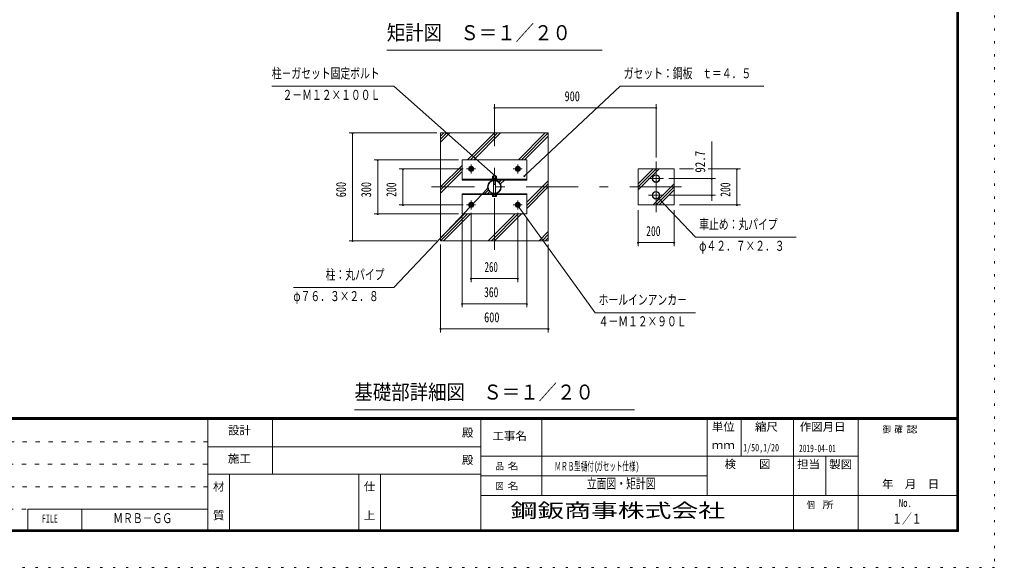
# Model space of a CAD drawing. Units: millimetres, scale not verified, with parts at other scales. Extents: x -23448 to 23452, y -10500 to 10500.
# Drawn here: x 9878 to 23452, y -10500 to -2876 of the extents above; entities that cross this region are included whole.
import ezdxf
from ezdxf.enums import TextEntityAlignment as Align

# ---------------------------------------------------------------- set-up
doc = ezdxf.new("R2010")
doc.units = ezdxf.units.MM
doc.header["$LTSCALE"] = 60
for name, pattern in [('USER1', [3, 1, -2]), ('USER3', [24, 12, -5, 2, -5]), ('USER4', [3, 0.5, -2.5])]:
    doc.linetypes.add(name, pattern=pattern)
doc.layers.add('0-1_0-F', color=7, linetype='Continuous')
for name, color, linetype, lineweight in [('0-6_2-0BOLD', 7, 'Continuous', 18), ('0-8_2-2CENTER', 3, 'USER3', 18), ('0-9_2-4THIN', 4, 'Continuous', 18), ('0-A_2-5DIM', 3, 'Continuous', 18), ('0-B_2-6HATCH', 2, 'Continuous', 18), ('0-C_F-F', 5, 'Continuous', 18), ('0-D_F-E_J_ADD', 5, 'USER4', 18)]:
    doc.layers.add(name, color=color, linetype=linetype, lineweight=lineweight)
doc.styles.add('ＭＳ ゴシック', font='')
doc.styles.get('ＭＳ ゴシック').set_extended_font_data('MS Gothic')

msp = doc.modelspace()

# ---------------------------------------------------------------- linework, layer by layer
at = {"layer": '0-6_2-0BOLD'}
for p, q in [((16040.47, -5098.44), (16940.46, -5098.44)), ((16459.21, -5090.44), (16459.21, -5098.44)), ((16459.96, -5082.94), (16459.96, -5090.44)), ((16475.46, -5057.94), (16475.46, -5049.69)), ((16475.46, -5117.97), (16475.46, -5292.16)), ((16476.03, -5082.94), (16476.03, -5060.47)), ((16482.97, -5090.44), (16490.46, -5082.94)), ((16497.96, -5082.94), (16490.46, -5090.44)), ((16504.9, -5082.94), (16504.9, -5060.47)), ((16505.47, -5057.94), (16505.47, -5049.69)), ((16505.47, -5292.16), (16505.47, -5117.97)), ((16519.33, -5060.47), (16519.33, -5082.94)), ((16505.47, -5169.7), (16475.46, -5169.7)), ((16940.46, -5311.69), (16040.47, -5311.69)), ((16476.03, -5319.69), (16476.03, -5337.17)), ((16504.9, -5337.17), (16504.9, -5319.69)), ((16521.71, -5319.69), (16521.71, -5311.69))]:
    msp.add_line(p, q, dxfattribs=at)
for points in [[(17240.46, -5955.07), (17240.46, -4455.07), (15740.46, -4455.07), (15740.46, -5955.07)], [(16040.47, -5109.69), (16940.46, -5109.69), (16940.46, -4829.69), (16040.47, -4829.69)], [(16190.46, -4969.5), (16190.46, -4940.63), (16165.46, -4926.2), (16140.47, -4940.63), (16140.47, -4969.5), (16165.47, -4983.94)], [(16840.46, -4969.5), (16840.46, -4940.63), (16815.46, -4926.2), (16790.46, -4940.63), (16790.46, -4969.5), (16815.47, -4983.94)], [(18490.46, -5455.07), (18990.46, -5455.07), (18990.46, -4955.07), (18490.46, -4955.07)], [(16505.46, -5049.69), (16475.46, -5049.69), (16480.47, -5044.69), (16500.46, -5044.69)], [(16940.46, -5580.44), (16940.46, -5300.44), (16040.47, -5300.44), (16040.47, -5580.44)], [(16190.46, -5440.63), (16165.47, -5426.2), (16140.47, -5440.63), (16140.47, -5469.5), (16165.46, -5483.94), (16190.46, -5469.5)], [(16840.46, -5469.5), (16815.46, -5483.94), (16790.46, -5469.5), (16790.46, -5440.63), (16815.47, -5426.2), (16840.46, -5440.63)]]:
    msp.add_lwpolyline(points, close=True, dxfattribs=at)
for points in [[(16459.21, -5090.44), (16521.71, -5090.44), (16521.71, -5098.44)], [(16520.96, -5090.44), (16520.96, -5082.94), (16459.96, -5082.94)], [(16519.33, -5060.47), (16514.96, -5057.94), (16465.96, -5057.94), (16461.6, -5060.47), (16461.6, -5082.94)], [(16521.71, -5319.69), (16459.21, -5319.69), (16459.21, -5311.69)], [(16461.6, -5319.69), (16461.6, -5337.17), (16465.96, -5339.69)], [(16465.96, -5339.69), (16514.96, -5339.69), (16519.33, -5337.17), (16519.33, -5319.69)]]:
    msp.add_lwpolyline(points, dxfattribs=at)
for centre, radius in [((16165.46, -4955.07), 36.25), ((16165.46, -4955.07), 24.5), ((16165.46, -4955.07), 11), ((16815.46, -4955.07), 36.25), ((16815.46, -4955.07), 24.5), ((16815.46, -4955.07), 11), ((16490.46, -5205.07), 95.38), ((16490.46, -5205.07), 88.38), ((18740.46, -5089.19), 53.38), ((18740.46, -5089.19), 47.62), ((18740.46, -5320.94), 53.38), ((18740.46, -5320.94), 47.62), ((16165.46, -5455.07), 36.25), ((16815.46, -5455.07), 36.25), ((16165.46, -5455.07), 24.5), ((16165.46, -5455.07), 11), ((16815.46, -5455.07), 24.5), ((16815.46, -5455.07), 11)]:
    msp.add_circle(centre, radius, dxfattribs=at)
for centre, radius, start, end in [((16468.81, -5069.52), 11.58, 51.45377, 90), ((16490.46, -5100.49), 42.55, 70.16867, 109.82912), ((16512.12, -5069.53), 11.59, 90, 128.53143), ((16468.81, -5328.11), 11.58, 270, 308.54623), ((16490.46, -5297.14), 42.55, 250.17088, 289.83133), ((16512.12, -5328.11), 11.59, 231.46857, 270)]:
    msp.add_arc(centre, radius, start, end, dxfattribs=at)
at = {"layer": '0-8_2-2CENTER'}
for p, q in [((16490.46, -6080.07), (16490.46, -4330.07)), ((18740.46, -4851.52), (18740.46, -5558.62)), ((16102.96, -4955.07), (16227.97, -4955.07)), ((16165.46, -4892.57), (16165.46, -5017.57)), ((16877.96, -4955.07), (16752.96, -4955.07)), ((16815.46, -4892.57), (16815.46, -5017.57)), ((18843.83, -5089.19), (18637.08, -5089.19)), ((19094.01, -5205.07), (15615.46, -5205.07)), ((16165.46, -5517.57), (16165.46, -5392.57)), ((16815.46, -5392.57), (16815.46, -5517.57)), ((18637.08, -5320.94), (18843.83, -5320.94)), ((16102.96, -5455.07), (16227.97, -5455.07)), ((16752.96, -5455.07), (16877.96, -5455.07))]:
    msp.add_line(p, q, dxfattribs=at)
at = {"layer": '0-9_2-4THIN'}
for p, q in [((16479.46, -5045.69), (16479.46, -5057.94)), ((16501.47, -5057.94), (16501.47, -5045.69))]:
    msp.add_line(p, q, dxfattribs=at)
for points in [[(16475.46, -5176.62), (16479.46, -5169.7), (16479.46, -5117.38)], [(16501.47, -5117.38), (16501.47, -5169.7), (16505.47, -5176.62)]]:
    msp.add_lwpolyline(points, dxfattribs=at)
for centre in [(16165.46, -4955.07), (16815.46, -4955.07), (16165.46, -5455.07), (16815.46, -5455.07)]:
    msp.add_circle(centre, 15, dxfattribs=at)
at = {"layer": '0-A_2-5DIM'}
for p, q in [((14990.46, -3305.07), (17990.46, -3305.07)), ((18240.47, -3805.07), (16908.1, -5051.23)), ((18240.47, -3805.07), (20240.47, -3805.07)), ((16490.46, -4455.07), (16490.46, -4055.07)), ((18740.46, -4055.07), (18740.46, -4795.31)), ((16500.46, -4105.07), (16480.46, -4105.07)), ((16490.46, -4105.07), (18740.46, -4105.07)), ((18750.46, -4105.07), (18730.46, -4105.07)), ((14465.46, -4455.07), (15690.46, -4455.07)), ((14525.46, -4455.07), (14505.46, -4455.07)), ((14515.46, -5955.07), (14515.46, -4455.07)), ((19515.46, -5397.28), (19515.46, -4574.19)), ((15990.46, -4830.07), (14815.46, -4830.07)), ((14875.46, -4830.07), (14855.46, -4830.07)), ((14865.46, -4830.07), (14865.46, -5580.07)), ((15165.46, -4955.07), (16052.96, -4955.07)), ((15225.46, -4955.07), (15205.46, -4955.07)), ((15215.46, -5455.07), (15215.46, -4955.07)), ((19065.46, -4955.07), (19262.56, -4955.07)), ((19465.46, -4955.07), (19915.46, -4955.07)), ((19875.46, -4955.07), (19855.46, -4955.07)), ((19865.46, -4955.07), (19865.46, -5455.07)), ((16522.38, -5064.6), (16502.38, -5064.6)), ((16918.1, -5051.23), (16898.1, -5051.23)), ((19565.46, -5089.19), (18918.83, -5089.19)), ((19525.46, -5089.19), (19505.46, -5089.19)), ((16409.12, -5222.74), (16389.12, -5222.74)), ((18783.03, -5360.51), (18763.03, -5360.51)), ((18773.04, -5360.51), (19290.46, -5905.07)), ((18918.83, -5320.94), (19565.46, -5320.94)), ((19525.46, -5320.94), (19505.46, -5320.94)), ((16052.96, -5455.07), (15165.46, -5455.07)), ((15225.46, -5455.07), (15205.46, -5455.07)), ((16832.08, -5474.8), (16812.08, -5474.8)), ((18490.46, -6030.07), (18490.46, -5530.07)), ((18990.46, -5530.07), (18990.46, -6030.07)), ((19915.46, -5455.07), (19065.46, -5455.07)), ((19875.46, -5455.07), (19855.46, -5455.07)), ((14815.46, -5580.07), (15990.46, -5580.07)), ((14875.46, -5580.07), (14855.46, -5580.07)), ((16040.47, -5630.44), (16040.47, -6880.07)), ((16165.46, -6530.07), (16165.46, -5567.57)), ((16815.46, -5567.57), (16815.46, -6530.07)), ((16940.46, -6880.07), (16940.46, -5630.44)), ((14465.46, -5955.07), (15690.46, -5955.07)), ((14525.46, -5955.07), (14505.46, -5955.07)), ((19290.46, -5905.07), (20690.46, -5905.07)), ((15740.46, -6005.07), (15740.46, -7230.07)), ((17240.46, -7230.07), (17240.46, -6005.07)), ((18500.46, -5980.07), (18480.46, -5980.07)), ((18990.46, -5980.07), (18490.46, -5980.07)), ((19000.46, -5980.07), (18980.46, -5980.07)), ((16175.46, -6480.07), (16155.46, -6480.07)), ((16815.46, -6480.07), (16165.46, -6480.07)), ((16825.46, -6480.07), (16805.46, -6480.07)), ((16050.46, -6830.07), (16030.46, -6830.07)), ((16040.47, -6830.07), (16940.46, -6830.07)), ((16950.46, -6830.07), (16930.46, -6830.07)), ((15750.46, -7180.07), (15730.46, -7180.07)), ((15740.46, -7180.07), (17240.46, -7180.07)), ((17250.46, -7180.07), (17230.46, -7180.07)), ((18440.46, -8305.07), (14540.46, -8305.07))]:
    msp.add_line(p, q, dxfattribs=at)
for points in [[(16512.38, -5064.6), (15090.46, -3805.07), (13390.46, -3805.07)], [(16399.12, -5222.74), (15090.46, -6605.07), (13690.46, -6605.07)], [(16822.08, -5474.8), (17890.46, -6955.07), (19290.47, -6955.07)]]:
    msp.add_lwpolyline(points, dxfattribs=at)
for centre in [(16490.46, -4105.07), (18740.46, -4105.07), (14515.46, -4455.07), (14865.46, -4830.07), (15215.46, -4955.07), (19865.46, -4955.07), (16512.38, -5064.6), (16908.1, -5051.23), (19515.46, -5089.19), (16399.12, -5222.74), (18773.03, -5360.51), (19515.46, -5320.94), (15215.46, -5455.07), (16822.08, -5474.8), (19865.46, -5455.07), (14865.46, -5580.07), (14515.46, -5955.07), (18490.46, -5980.07), (18990.46, -5980.07), (16165.46, -6480.07), (16815.46, -6480.07), (16040.46, -6830.07), (16940.46, -6830.07), (15740.46, -7180.07), (17240.46, -7180.07)]:
    msp.add_arc(centre, 10, 180, 0, dxfattribs=at)
at = {"layer": '0-B_2-6HATCH'}
for p, q in [((15740.46, -4583.28), (15868.68, -4455.07)), ((15826.25, -4455.07), (15740.46, -4540.86)), ((15740.46, -4498.43), (15783.82, -4455.07)), ((16116.31, -4829.69), (16490.93, -4455.07)), ((16533.36, -4455.07), (16158.73, -4829.69)), ((16201.16, -4829.69), (16575.78, -4455.07)), ((17198.04, -4455.07), (16823.41, -4829.69)), ((16865.84, -4829.69), (17240.46, -4455.07)), ((17240.46, -4497.49), (16908.27, -4829.69)), ((15740.46, -5205.53), (16040.47, -4905.54)), ((16040.47, -4947.96), (15740.46, -5247.96)), ((15740.46, -5290.39), (16040.47, -4990.39)), ((18490.46, -5247.5), (18782.89, -4955.07)), ((18740.46, -4955.07), (18490.46, -5205.07)), ((18490.46, -5162.64), (18698.03, -4955.07)), ((16543.41, -5109.69), (16533.27, -5119.84)), ((16557.91, -5137.63), (16585.84, -5109.69)), ((16628.27, -5109.69), (16575.69, -5162.27)), ((16940.46, -5419.75), (17240.46, -5119.75)), ((16405.23, -5247.87), (16352.66, -5300.44)), ((16395.09, -5300.44), (16423.02, -5272.51)), ((16447.66, -5290.3), (16437.52, -5300.44)), ((17240.46, -5162.18), (16940.46, -5462.17)), ((16940.46, -5504.6), (17240.46, -5204.6)), ((18990.46, -5162.64), (18698.03, -5455.07)), ((18740.46, -5455.07), (18990.46, -5205.07)), ((18990.46, -5247.5), (18782.89, -5455.07)), ((15740.46, -5955.07), (16115.09, -5580.44)), ((16072.66, -5580.44), (15740.46, -5912.64)), ((16157.51, -5580.44), (15782.89, -5955.07)), ((16405.15, -5955.07), (16779.77, -5580.44)), ((16822.2, -5580.44), (16447.57, -5955.07)), ((16490, -5955.07), (16864.62, -5580.44)), ((17240.46, -5826.85), (17112.25, -5955.07)), ((17154.68, -5955.07), (17240.46, -5869.28)), ((17240.46, -5911.71), (17197.1, -5955.07))]:
    msp.add_line(p, q, dxfattribs=at)
at = {"layer": '0-C_F-F'}
for p, q in [((22926.87, -8415), (-5723.12, -8415)), ((-5723.12, -8417.5), (22926.87, -8417.5)), ((22926.87, -8420), (-5723.12, -8420)), ((-5723.12, -8422.5), (22926.87, -8422.5)), ((22926.87, -8425), (-5723.12, -8425)), ((-5723.12, -8427.5), (22926.87, -8427.5)), ((22926.87, -8430), (-5723.12, -8430)), ((-5723.12, -8432.5), (22926.87, -8432.5)), ((22926.87, -8435), (-5723.12, -8435)), ((-5723.12, -8437.5), (22926.87, -8437.5)), ((22926.87, -8440), (-5723.12, -8440)), ((12501.88, -10000), (12501.88, -8440)), ((13401.88, -9200), (13401.88, -8440)), ((16301.88, -10000), (16301.88, -8440)), ((17151.88, -8440), (17151.88, -9500)), ((19451.88, -9500), (19451.88, -8440)), ((19926.88, -8440), (19926.88, -8950)), ((20651.88, -10000), (20651.88, -8440)), ((21551.88, -10000), (21551.88, -8440)), ((12501.88, -8820), (16301.88, -8820)), ((16301.88, -8950), (21551.88, -8950)), ((21101.87, -8950), (21101.87, -9500)), ((16301.88, -9200), (12501.88, -9200)), ((12801.88, -9200), (12801.88, -10000)), ((14601.88, -9200), (14601.88, -10000)), ((14901.87, -10000), (14901.87, -9200)), ((19451.88, -9225), (16301.88, -9225)), ((16301.88, -9500), (22951.87, -9500)), ((9993.88, -9688), (12501.88, -9688)), ((9993.88, -9688), (9993.88, -10000)), ((10743.88, -10000), (10743.88, -9688))]:
    msp.add_line(p, q, dxfattribs=at)
at = {"layer": '0-C_F-F', "color": 6, "linetype": 'USER1'}
for p, q in [((12501.88, -8752), (-5748.13, -8752)), ((-5748.13, -9064), (12501.88, -9064)), ((12501.88, -9376), (-5748.13, -9376)), ((-5748.13, -9688), (9993.88, -9688))]:
    msp.add_line(p, q, dxfattribs=at)
at = {"layer": '0-C_F-F'}
for points in [[(22951.87, -10000), (-5748.13, -10000), (-5748.13, 10100), (22951.87, 10100)], [(22949.37, -9997.5), (-5745.63, -9997.5), (-5745.63, 10097.5), (22949.37, 10097.5)], [(22946.87, -9995), (22946.87, 10095), (-5743.13, 10095), (-5743.13, -9995)], [(22944.37, -9992.5), (-5740.63, -9992.5), (-5740.63, 10092.5), (22944.37, 10092.5)], [(22941.87, -9990), (22941.87, 10090), (-5738.13, 10090), (-5738.13, -9990)], [(22939.37, -9987.5), (-5735.63, -9987.5), (-5735.63, 10087.5), (22939.37, 10087.5)], [(22936.87, -9985), (22936.87, 10085), (-5733.13, 10085), (-5733.13, -9985)], [(22934.37, -9982.5), (-5730.63, -9982.5), (-5730.63, 10082.5), (22934.37, 10082.5)], [(22931.87, -9980), (-5728.13, -9980), (-5728.13, 10080), (22931.87, 10080)], [(22929.37, -9977.5), (-5725.63, -9977.5), (-5725.63, 10077.5), (22929.37, 10077.5)], [(22926.87, -9975), (22926.87, 10075), (-5723.12, 10075), (-5723.12, -9975)]]:
    msp.add_lwpolyline(points, close=True, dxfattribs=at)
at = {"layer": '0-D_F-E_J_ADD'}
msp.add_lwpolyline([(23451.87, -10500), (-6248.13, -10500), (-6248.13, 10500), (23451.87, 10500)], close=True, dxfattribs=at)

# ---------------------------------------------------------------- texts
at = {"layer": '0-1_0-F', "style": 'ＭＳ ゴシック'}
for s, height, width, p in [('1/50,1/20', 104.5, 0.65, (19953.06, -8915.77)), ('2019-04-01', 104.5, 0.6, (20731.23, -8926.27)), ('ＭＲＢ型樋付(', 118.4, 0.55, (17326.87, -9187.5)), ('ガセット仕様)', 118.4, 0.55, (17907.39, -9187.5)), ('立面図・矩計図', 139.3, 0.7, (17776.88, -9443.5)), ('ＭＲＢ－ＧＧ', 139.3, 0.7, (11183.47, -9925)), ('１／１', 139.3, 0.7, (22026.87, -9933.26))]:
    msp.add_text(s, height=height, dxfattribs=dict(at, width=width)).set_placement(p, align=Align.BOTTOM_LEFT)
at = {"layer": '0-A_2-5DIM', "color": 7, "style": 'ＭＳ ゴシック'}
for s, height, width, p in [('矩計図\u3000Ｓ＝１／２０', 208.9, 0.9, (14990.46, -3226.57)), ('柱－ガセット固定ボルト', 139.3, 0.7, (13390.46, -3736.07)), ('ガセット：鋼板\u3000ｔ＝４．５', 139.3, 0.7, (18290.47, -3736.07)), ('２－Ｍ１２×１００Ｌ', 139.3, 0.7, (13540.46, -4036.07)), ('900', 139.3, 0.75, (17466.73, -4055.07)), ('車止め：丸パイプ', 139.3, 0.7, (19340.46, -5836.07)), ('200', 139.3, 0.7, (18602.81, -5930.07)), ('φ４２．７×２．３', 139.3, 0.7, (19340.46, -6136.07)), ('柱：丸パイプ', 139.3, 0.7, (14140.46, -6536.07)), ('260', 139.3, 0.65, (16352.8, -6430.07)), ('360', 139.3, 0.7, (16345.91, -6780.07)), ('φ７６．３×２．８', 139.3, 0.7, (13690.46, -6836.07)), ('ホールインアンカ－', 139.3, 0.7, (17940.46, -6886.07)), ('600', 139.3, 0.75, (16346.83, -7130.07)), ('４－Ｍ１２×９０Ｌ', 139.3, 0.7, (17940.46, -7186.07)), ('基礎部詳細図\u3000Ｓ＝１／２０', 208.9, 0.9, (14540.46, -8226.57)), ('鋼鈑商事株式会社', 195.4, 1.4, (16715.09, -9863.48))]:
    msp.add_text(s, height=height, dxfattribs=dict(at, width=width)).set_placement(p, align=Align.BOTTOM_LEFT)
for s, width, p in [('92.7', 0.8, (19465.46, -5007.02)), ('600', 0.75, (14465.46, -5348.7)), ('300', 0.75, (14815.46, -5350.03)), ('200', 0.7, (15165.46, -5342.72)), ('200', 0.7, (19815.46, -5342.72))]:
    msp.add_text(s, height=139.3, rotation=90, dxfattribs=dict(at, width=width)).set_placement(p, align=Align.BOTTOM_LEFT)
at = {"layer": '0-C_F-F', "color": 7, "style": 'ＭＳ ゴシック'}
for s, height, width, p in [('設計', 111.4, 1.05, (12779.38, -8682.84)), ('単位', 111.4, 1.05, (19516.88, -8632.3)), ('縮尺', 111.4, 1.05, (20116.88, -8632.3)), ('作図月日', 111.4, 1.05, (20740.77, -8633.32)), ('御 ', 94.72, 0.85, (21894.63, -8654.43)), ('確 ', 94.72, 0.85, (22059.75, -8654.43)), ('認', 94.72, 1.2, (22224.87, -8654.43)), ('殿', 111.4, 1.05, (16036.88, -8714.8)), ('工事名', 111.4, 1.05, (16461.88, -8759.8)), ('ｍｍ', 111.4, 1.05, (19516.88, -8887.3)), ('施工', 111.4, 1.05, (12779.38, -9074.8)), ('殿', 111.4, 1.05, (16036.88, -9094.8)), ('品 ', 94.72, 0.85, (16508.13, -9167.5)), ('名', 94.72, 1.2, (16673.24, -9167.5)), ('検\u3000\u3000図', 111.4, 1.05, (19694.38, -9152.3)), ('担当', 111.4, 1.05, (20704.38, -9152.3)), ('製図', 111.4, 1.05, (21150.36, -9154.76)), ('材', 111.4, 1.05, (12571.88, -9464.8)), ('仕', 111.4, 1.05, (14671.88, -9464.8)), ('図 ', 94.72, 0.85, (16508.13, -9442.5)), ('名', 94.72, 1.2, (16673.24, -9442.5)), ('\u3000年\u3000月\u3000日', 111.4, 1.05, (21725.61, -9429.23)), ('個  ', 94.72, 0.85, (20836.88, -9705)), ('所', 94.72, 1.2, (21057.03, -9705)), ('No.', 111.4, 0.8, (22119.38, -9689.8)), ('FILE', 111.4, 0.7, (10190.13, -9908.8)), ('質', 111.4, 1.05, (12571.88, -9864.8)), ('上', 111.4, 1.05, (14671.88, -9864.8))]:
    msp.add_text(s, height=height, dxfattribs=dict(at, width=width)).set_placement(p, align=Align.BOTTOM_LEFT)

doc.saveas('drawing.dxf')
